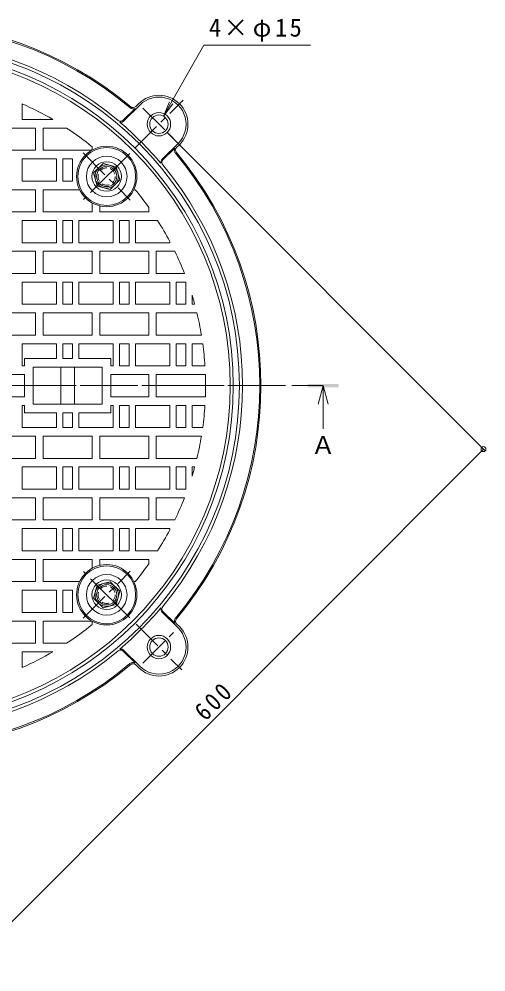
# Model space of a CAD drawing. Units: millimetres, scale not verified. Extents: x -839 to 950, y -677 to 661.
# Drawn here: x -250 to 129, y -137 to 636 of the extents above; entities that cross this region are included whole.
import ezdxf
from ezdxf.enums import TextEntityAlignment as Align

# ---------------------------------------------------------------- set-up
doc = ezdxf.new("R2010")
doc.units = ezdxf.units.MM
doc.header["$LTSCALE"] = 5
doc.header["$PDMODE"] = 32
doc.header["$PDSIZE"] = 4
for name, pattern in [('CHAIN1', [8, 5, -1, 1, -1]), ('CHAIN2', [12, 9, -1, 1, -1]), ('DASHED1', [1.8, 1.2, -0.6])]:
    doc.linetypes.add(name, pattern=pattern)
for name, color, linetype, lineweight in [('8-1', 2, 'Continuous', 9), ('8-2', 3, 'Continuous', 9), ('8-3', 4, 'Continuous', 9), ('8-4', 7, 'Continuous', 9), ('8-5', 7, 'Continuous', 9)]:
    doc.layers.add(name, color=color, linetype=linetype, lineweight=lineweight)
doc.styles.add('ＭＳ ゴシック', font='')
doc.styles.get('ＭＳ ゴシック').set_extended_font_data('MS Gothic')

msp = doc.modelspace()

# ---------------------------------------------------------------- linework, layer by layer
at = {"layer": '8-1'}
for p, q in [((-165.154, 553.523), (-152.3, 566.377)), ((-155.61, 565.189), (-153.361, 567.437)), ((-165.72, 554.089), (-156.189, 563.619)), ((-134.041, 522.41), (-121.187, 535.264)), ((-122.376, 531.954), (-120.127, 534.204)), ((-133.476, 521.845), (-123.945, 531.375)), ((-134.041, 154.967), (-121.187, 142.113)), ((-133.476, 155.533), (-123.945, 146.002)), ((-122.376, 145.423), (-120.127, 143.173)), ((-165.154, 123.855), (-152.3, 111)), ((-165.72, 123.289), (-156.189, 113.758)), ((-155.61, 112.189), (-153.361, 109.94))]:
    msp.add_line(p, q, dxfattribs=at)
at = {"layer": '8-1', "linetype": 'CHAIN1'}
for p, q in [((-156.315, 531.25), (-117.173, 570.391)), ((-149.76, 563.837), (-123.727, 537.804)), ((-155.327, 145.14), (-118.16, 107.973)), ((-149.76, 113.54), (-123.727, 139.573))]:
    msp.add_line(p, q, dxfattribs=at)
at = {"layer": '8-1'}
for centre, radius in [((-348.876, 338.689), 277.5), ((-348.876, 338.689), 272.5), ((-136.744, 550.821), 9.5), ((-136.744, 550.821), 7.5), ((-136.744, 126.557), 9.5), ((-136.744, 126.557), 7.5)]:
    msp.add_circle(centre, radius, dxfattribs=at)
for centre, radius, start, end in [((-348.876, 338.689), 295, 50.10187, 129.89813), ((-348.876, 338.689), 294, 50.10187, 129.89813), ((-348.876, 338.689), 280, 50.23071, 129.76929), ((-136.744, 550.821), 23.5, 315.00026, 135), ((-136.744, 550.821), 22, 314.99973, 135), ((-157.731, 567.31), 3, 230.10187, 314.99767), ((-157.731, 567.31), 4, 230.10187, 292.67146), ((-167.841, 556.21), 3, 230.23071, 315), ((-167.841, 556.21), 3.8, 260.77196, 315), ((-384.231, 303.333), 329.583, 40.89753, 49.10251), ((-120.254, 529.833), 4, 157.32806, 219.89816), ((-348.876, 338.689), 294, 320.10184, 39.89816), ((-120.254, 529.833), 3, 135.00662, 219.89816), ((-348.876, 338.689), 295, 320.10184, 39.89816), ((-131.354, 519.723), 3.8, 135, 189.22818), ((-131.354, 519.723), 3, 135, 219.76934), ((-348.876, 338.689), 280, 320.23066, 39.76934), ((-384.231, 374.044), 329.583, 310.89749, 319.10247), ((-131.354, 157.654), 3.8, 170.77182, 225), ((-131.354, 157.654), 3, 140.23066, 225), ((-120.254, 147.544), 4, 140.10184, 202.67194), ((-120.254, 147.544), 3, 140.10184, 224.99338), ((-136.744, 126.557), 23.5, 225, 44.99974), ((-136.744, 126.557), 22, 225, 45.00027), ((-167.841, 121.167), 3, 45, 129.76929), ((-167.841, 121.167), 3.8, 45, 99.22804), ((-348.876, 338.689), 280, 230.23071, 309.76929), ((-348.876, 338.689), 295, 230.10187, 309.89813), ((-348.876, 338.689), 294, 230.10187, 309.89813), ((-157.731, 110.067), 4, 67.32854, 129.89813), ((-157.731, 110.067), 3, 45.00233, 129.89813)]:
    msp.add_arc(centre, radius, start, end, dxfattribs=at)
at = {"layer": '8-2'}
for p, q in [((-247.876, 567.379), (-247.876, 554.69)), ((-223.005, 554.69), (-247.876, 554.69)), ((-236.875, 547.69), (-236.875, 529.689)), ((-230.875, 547.69), (-230.875, 529.689)), ((-211.695, 547.69), (-230.875, 547.69)), ((-236.875, 529.689), (-276.875, 529.689)), ((-191.284, 529.689), (-230.875, 529.689)), ((-190.875, 532.43), (-190.875, 529.917)), ((-247.876, 522.689), (-247.876, 504.689)), ((-219.876, 522.689), (-247.876, 522.689)), ((-219.876, 522.689), (-219.876, 504.689)), ((-214.876, 522.689), (-214.876, 504.689)), ((-206.876, 522.689), (-214.876, 522.689)), ((-206.876, 522.689), (-206.876, 504.689)), ((-219.876, 504.689), (-247.876, 504.689)), ((-206.876, 504.689), (-214.876, 504.689)), ((-236.875, 497.689), (-236.875, 479.689)), ((-230.875, 497.689), (-230.875, 479.689)), ((-201.207, 497.689), (-230.875, 497.689)), ((-155.954, 497.689), (-157.132, 497.689)), ((-236.875, 479.689), (-276.875, 479.689)), ((-190.875, 479.689), (-230.875, 479.689)), ((-190.875, 486.871), (-190.875, 479.689)), ((-184.875, 484.568), (-184.875, 479.689)), ((-144.875, 479.689), (-184.875, 479.689)), ((-144.875, 483.201), (-144.875, 479.689)), ((-247.876, 472.689), (-247.876, 454.689)), ((-219.876, 472.689), (-247.876, 472.689)), ((-219.876, 472.689), (-219.876, 454.689)), ((-206.876, 472.689), (-214.876, 472.689)), ((-214.876, 472.689), (-214.876, 454.689)), ((-206.876, 472.689), (-206.876, 454.689)), ((-173.876, 472.689), (-201.876, 472.689)), ((-201.876, 472.689), (-201.876, 454.689)), ((-168.876, 472.689), (-168.876, 454.689)), ((-160.876, 472.689), (-168.876, 472.689)), ((-160.876, 472.689), (-160.876, 454.689)), ((-137.822, 472.689), (-155.876, 472.689)), ((-155.876, 472.689), (-155.876, 454.689)), ((-219.876, 454.689), (-247.876, 454.689)), ((-206.876, 454.689), (-214.876, 454.689)), ((-160.876, 454.689), (-168.876, 454.689)), ((-127.876, 454.689), (-155.876, 454.689)), ((-127.876, 455.561), (-127.876, 454.689)), ((-236.875, 447.689), (-236.875, 429.689)), ((-190.875, 447.689), (-190.875, 429.689)), ((-144.875, 447.689), (-144.875, 429.689)), ((-138.875, 447.689), (-138.875, 429.689)), ((-123.889, 447.689), (-138.875, 447.689)), ((-236.875, 429.689), (-276.875, 429.689)), ((-190.875, 429.689), (-230.875, 429.689)), ((-144.875, 429.689), (-184.875, 429.689)), ((-116.026, 429.689), (-138.875, 429.689)), ((-247.876, 422.689), (-247.876, 404.689)), ((-219.876, 422.689), (-247.876, 422.689)), ((-219.876, 422.689), (-219.876, 404.689)), ((-214.876, 422.689), (-214.876, 404.689)), ((-206.876, 422.689), (-214.876, 422.689)), ((-206.876, 422.689), (-206.876, 404.689)), ((-201.876, 422.689), (-201.876, 404.689)), ((-173.876, 422.689), (-201.876, 422.689)), ((-173.876, 422.689), (-173.876, 404.689)), ((-168.876, 422.689), (-168.876, 404.689)), ((-160.876, 422.689), (-168.876, 422.689)), ((-160.876, 422.689), (-160.876, 404.689)), ((-155.876, 422.689), (-155.876, 404.689)), ((-127.876, 422.689), (-155.876, 422.689)), ((-127.876, 422.689), (-127.876, 404.689)), ((-122.876, 422.689), (-122.876, 404.689)), ((-114.876, 422.689), (-122.876, 422.689)), ((-114.876, 422.689), (-114.876, 404.689)), ((-109.876, 412.032), (-109.876, 404.689)), ((-219.876, 404.689), (-247.876, 404.689)), ((-206.876, 404.689), (-214.876, 404.689)), ((-173.876, 404.689), (-201.876, 404.689)), ((-160.876, 404.689), (-168.876, 404.689)), ((-127.876, 404.689), (-155.876, 404.689)), ((-114.876, 404.689), (-122.876, 404.689)), ((-107.745, 404.689), (-109.876, 404.689)), ((-236.875, 397.689), (-276.875, 397.689)), ((-236.875, 397.689), (-236.875, 379.689)), ((-190.875, 397.689), (-190.875, 379.689)), ((-144.875, 397.689), (-144.875, 379.689)), ((-236.875, 379.689), (-276.875, 379.689)), ((-190.875, 379.689), (-230.875, 379.689)), ((-144.875, 379.689), (-184.875, 379.689)), ((-102.261, 379.689), (-138.875, 379.689)), ((-219.876, 372.689), (-247.876, 372.689)), ((-247.876, 372.689), (-247.876, 354.689)), ((-219.876, 372.689), (-219.876, 360.688)), ((-206.876, 372.689), (-214.876, 372.689)), ((-214.876, 372.689), (-214.876, 360.688)), ((-206.876, 372.689), (-206.876, 360.688)), ((-173.876, 372.689), (-201.876, 372.689)), ((-201.876, 372.689), (-201.876, 360.688)), ((-173.876, 372.689), (-173.876, 354.689)), ((-160.876, 372.689), (-168.876, 372.689)), ((-168.876, 372.689), (-168.876, 354.689)), ((-160.876, 372.689), (-160.876, 354.689)), ((-155.876, 372.689), (-155.876, 354.689)), ((-127.876, 372.689), (-155.876, 372.689)), ((-127.876, 372.689), (-127.876, 354.689)), ((-122.876, 372.689), (-122.876, 354.689)), ((-114.876, 372.689), (-122.876, 372.689)), ((-114.876, 372.689), (-114.876, 354.689)), ((-109.876, 372.689), (-109.876, 354.689)), ((-101.198, 372.689), (-109.876, 372.689)), ((-219.876, 360.688), (-245.876, 360.688)), ((-206.876, 360.688), (-214.876, 360.688)), ((-175.876, 360.688), (-201.876, 360.688)), ((-175.876, 360.688), (-175.876, 354.689)), ((-238.876, 338.688), (-238.876, 353.689)), ((-182.876, 353.688), (-238.876, 353.688)), ((-216.376, 353.688), (-216.376, 338.689)), ((-205.376, 353.688), (-205.376, 338.689)), ((-182.876, 353.688), (-182.876, 338.689)), ((-175.876, 354.689), (-173.876, 354.689)), ((-168.876, 354.689), (-160.876, 354.689)), ((-127.876, 354.689), (-155.876, 354.689)), ((-114.876, 354.689), (-122.876, 354.689)), ((-99.388, 354.689), (-109.876, 354.689)), ((-245.875, 347.689), (-276.875, 347.689)), ((-245.875, 347.689), (-245.875, 338.688)), ((-144.875, 347.688), (-175.876, 347.688)), ((-175.876, 338.689), (-175.876, 347.688)), ((-144.875, 347.688), (-144.875, 338.689)), ((-99.038, 347.688), (-138.875, 347.688)), ((-138.875, 338.689), (-138.875, 347.688)), ((-245.875, 329.689), (-245.875, 338.689)), ((-238.876, 338.689), (-238.876, 323.689)), ((-216.376, 323.689), (-216.376, 338.689)), ((-205.376, 323.689), (-205.376, 338.689)), ((-182.876, 323.689), (-182.876, 338.689)), ((-175.876, 338.689), (-175.876, 329.689)), ((-144.875, 329.689), (-144.875, 338.689)), ((-138.875, 338.689), (-138.875, 329.689)), ((-245.875, 329.689), (-276.875, 329.689)), ((-144.875, 329.689), (-175.876, 329.689)), ((-99.038, 329.689), (-138.875, 329.689)), ((-247.876, 304.688), (-247.876, 322.689)), ((-182.876, 323.689), (-238.876, 323.689)), ((-175.876, 316.689), (-175.876, 322.689)), ((-175.876, 322.689), (-173.876, 322.689)), ((-173.876, 304.689), (-173.876, 322.689)), ((-168.876, 304.689), (-168.876, 322.689)), ((-168.876, 322.689), (-160.876, 322.689)), ((-160.876, 304.689), (-160.876, 322.689)), ((-155.876, 304.689), (-155.876, 322.689)), ((-127.876, 322.689), (-155.876, 322.689)), ((-127.876, 304.689), (-127.876, 322.689)), ((-122.876, 304.689), (-122.876, 322.689)), ((-114.876, 322.689), (-122.876, 322.689)), ((-114.876, 304.689), (-114.876, 322.689)), ((-109.876, 304.689), (-109.876, 322.689)), ((-99.388, 322.689), (-109.876, 322.689)), ((-219.876, 316.689), (-245.876, 316.689)), ((-219.876, 304.689), (-219.876, 316.689)), ((-214.876, 304.689), (-214.876, 316.689)), ((-206.876, 316.689), (-214.876, 316.689)), ((-206.876, 304.689), (-206.876, 316.689)), ((-201.876, 304.689), (-201.876, 316.689)), ((-175.876, 316.689), (-201.876, 316.689)), ((-219.876, 304.689), (-247.876, 304.689)), ((-206.876, 304.689), (-214.876, 304.689)), ((-173.876, 304.689), (-201.876, 304.689)), ((-160.876, 304.689), (-168.876, 304.689)), ((-127.876, 304.689), (-155.876, 304.689)), ((-114.876, 304.689), (-122.876, 304.689)), ((-101.198, 304.689), (-109.876, 304.689)), ((-236.875, 297.688), (-276.875, 297.688)), ((-236.875, 279.688), (-236.875, 297.688)), ((-190.875, 297.689), (-230.875, 297.689)), ((-190.875, 279.688), (-190.875, 297.689)), ((-144.875, 297.689), (-184.875, 297.689)), ((-144.875, 279.688), (-144.875, 297.689)), ((-102.261, 297.689), (-138.875, 297.689)), ((-236.875, 279.688), (-276.875, 279.688)), ((-247.876, 254.688), (-247.876, 272.688)), ((-219.876, 272.688), (-247.876, 272.688)), ((-219.876, 254.688), (-219.876, 272.688)), ((-214.876, 254.688), (-214.876, 272.688)), ((-206.876, 272.688), (-214.876, 272.688)), ((-206.876, 254.688), (-206.876, 272.688)), ((-201.876, 254.688), (-201.876, 272.688)), ((-173.876, 272.688), (-201.876, 272.688)), ((-173.876, 254.688), (-173.876, 272.688)), ((-168.876, 254.688), (-168.876, 272.688)), ((-160.876, 272.688), (-168.876, 272.688)), ((-160.876, 254.688), (-160.876, 272.688)), ((-155.876, 254.688), (-155.876, 272.688)), ((-127.876, 272.688), (-155.876, 272.688)), ((-127.876, 254.688), (-127.876, 272.688)), ((-122.876, 254.688), (-122.876, 272.688)), ((-114.876, 272.688), (-122.876, 272.688)), ((-114.876, 254.688), (-114.876, 272.688)), ((-109.876, 265.346), (-109.876, 272.688)), ((-107.745, 272.688), (-109.876, 272.688)), ((-236.875, 247.688), (-276.875, 247.688)), ((-219.876, 254.688), (-247.876, 254.688)), ((-236.875, 229.688), (-236.875, 247.688)), ((-190.875, 247.688), (-230.875, 247.688)), ((-206.876, 254.688), (-214.876, 254.688)), ((-173.876, 254.688), (-201.876, 254.688)), ((-190.875, 229.688), (-190.875, 247.688)), ((-144.875, 247.688), (-184.875, 247.688)), ((-160.876, 254.688), (-168.876, 254.688)), ((-127.876, 254.688), (-155.876, 254.688)), ((-144.875, 229.688), (-144.875, 247.688)), ((-138.875, 229.688), (-138.875, 247.688)), ((-116.026, 247.688), (-138.875, 247.688)), ((-114.876, 254.688), (-122.876, 254.688)), ((-123.889, 229.688), (-138.875, 229.688)), ((-247.876, 204.688), (-247.876, 222.688)), ((-219.876, 222.688), (-247.876, 222.688)), ((-219.876, 204.688), (-219.876, 222.688)), ((-214.876, 204.688), (-214.876, 222.688)), ((-206.876, 222.688), (-214.876, 222.688)), ((-206.876, 204.688), (-206.876, 222.688)), ((-201.876, 204.688), (-201.876, 222.688)), ((-168.876, 204.688), (-168.876, 222.688)), ((-160.876, 222.688), (-168.876, 222.688)), ((-160.876, 204.688), (-160.876, 222.688)), ((-155.876, 204.688), (-155.876, 222.688)), ((-127.876, 222.688), (-155.876, 222.688)), ((-127.876, 221.816), (-127.876, 222.688)), ((-219.876, 204.688), (-247.876, 204.688)), ((-206.876, 204.688), (-214.876, 204.688)), ((-173.876, 204.688), (-201.876, 204.688)), ((-160.876, 204.688), (-168.876, 204.688)), ((-137.822, 204.688), (-155.876, 204.688)), ((-236.875, 197.688), (-276.875, 197.688)), ((-236.875, 179.688), (-236.875, 197.688)), ((-230.875, 179.688), (-230.875, 197.688)), ((-190.875, 197.688), (-230.875, 197.688)), ((-190.875, 190.506), (-190.875, 197.688)), ((-184.875, 192.81), (-184.875, 197.688)), ((-144.875, 197.688), (-184.875, 197.688)), ((-144.875, 194.176), (-144.875, 197.688)), ((-201.207, 179.688), (-230.875, 179.688)), ((-155.954, 179.688), (-157.132, 179.688)), ((-247.876, 154.688), (-247.876, 172.688)), ((-219.876, 172.688), (-247.876, 172.688)), ((-219.876, 154.688), (-219.876, 172.688)), ((-206.876, 172.688), (-214.876, 172.688)), ((-206.876, 154.688), (-206.876, 172.688)), ((-219.876, 154.688), (-247.876, 154.688)), ((-236.875, 147.688), (-276.875, 147.688)), ((-236.875, 129.688), (-236.875, 147.688)), ((-191.284, 147.688), (-230.875, 147.688)), ((-190.875, 144.947), (-190.875, 147.46)), ((-247.876, 109.999), (-247.876, 122.688)), ((-223.005, 122.688), (-247.876, 122.688))]:
    msp.add_line(p, q, dxfattribs=at)
at = {"layer": '8-2', "linetype": 'CHAIN1'}
for p, q in [((-198.251, 527.476), (-160.088, 489.312)), ((-198.251, 149.902), (-160.088, 188.065))]:
    msp.add_line(p, q, dxfattribs=at)
at = {"layer": '8-2', "linetype": 'CHAIN2'}
for p, q in [((-160.406, 527.158), (-197.934, 489.63)), ((-680.738, 338.689), (-35.146, 338.689)), ((-160.406, 150.219), (-197.934, 187.747))]:
    msp.add_line(p, q, dxfattribs=at)
at = {"layer": '8-2'}
for points in [[(-236.875, 547.69), (-276.875, 547.69), (-276.875, 529.689)], [(-236.875, 497.689), (-276.875, 497.689), (-276.875, 479.689)], [(-173.876, 472.689), (-173.876, 454.689), (-201.876, 454.689)], [(-236.875, 447.689), (-276.875, 447.689), (-276.875, 429.689)], [(-190.875, 447.689), (-230.875, 447.689), (-230.875, 429.689)], [(-144.875, 447.689), (-184.875, 447.689), (-184.875, 429.689)], [(-190.875, 397.689), (-230.875, 397.689), (-230.875, 379.689)], [(-144.875, 397.689), (-184.875, 397.689), (-184.875, 379.689)], [(-105.937, 397.689), (-138.875, 397.689), (-138.875, 379.689)], [(-245.875, 360.689), (-245.875, 354.689), (-247.876, 354.689)], [(-245.875, 316.689), (-245.875, 322.689), (-247.876, 322.689)], [(-190.875, 279.688), (-230.875, 279.688), (-230.875, 297.689)], [(-144.875, 279.688), (-184.875, 279.688), (-184.875, 297.689)], [(-105.937, 279.688), (-138.875, 279.688), (-138.875, 297.689)], [(-236.875, 229.688), (-276.875, 229.688), (-276.875, 247.688)], [(-190.875, 229.688), (-230.875, 229.688), (-230.875, 247.688)], [(-144.875, 229.688), (-184.875, 229.688), (-184.875, 247.688)], [(-173.876, 204.688), (-173.876, 222.688), (-201.876, 222.688)], [(-236.875, 179.688), (-276.875, 179.688), (-276.875, 197.688)], [(-206.876, 154.688), (-214.876, 154.688), (-214.876, 172.688)], [(-236.875, 129.688), (-276.875, 129.688), (-276.875, 147.688)], [(-211.695, 129.688), (-230.875, 129.688), (-230.875, 147.688)]]:
    msp.add_lwpolyline(points, dxfattribs=at)
for centre, radius in [((-348.876, 338.689), 270), ((-179.17, 508.394), 24.5), ((-179.17, 508.394), 23.5), ((-179.17, 508.394), 16.5), ((-179.17, 168.983), 24.5), ((-179.17, 168.983), 23.5), ((-179.17, 168.983), 16.5)]:
    msp.add_circle(centre, radius, dxfattribs=at)
at = {"layer": '8-2', "linetype": 'DASHED1'}
for centre in [(-179.17, 508.394), (-179.17, 168.983)]:
    msp.add_circle(centre, 7, dxfattribs=at)
at = {"layer": '8-2'}
for start, end in [(59.76924, 66.17159), (50.80212, 56.72057), (35.31355, 39.49435), (27.87151, 32.41194), (21.34618, 25.84908), (15.30763, 17.06003), (9.43919, 13.65065), (3.66946, 7.81648), (0, 2.06307), (357.93693, 0), (352.18352, 356.33054), (346.34935, 350.56081), (342.93997, 344.69237), (334.15092, 338.65382), (327.58806, 332.12849), (320.50565, 324.68645), (303.27943, 309.19788), (293.82841, 300.23076)]:
    msp.add_arc((-348.876, 338.689), 250, start, end, dxfattribs=at)
at = {"layer": '8-3', "color": 2}
for p, q in [((-176.331, 179.579), (-186.927, 176.74)), ((-168.574, 171.822), (-176.331, 179.579)), ((-186.927, 176.74), (-189.766, 166.144)), ((-171.413, 161.226), (-168.574, 171.822)), ((-189.766, 166.144), (-182.009, 158.387)), ((-182.009, 158.387), (-171.413, 161.226))]:
    msp.add_line(p, q, dxfattribs=at)
msp.add_lwpolyline([(-168.574, 505.555), (-171.413, 516.151), (-182.009, 518.99), (-189.766, 511.233), (-186.927, 500.638), (-176.331, 497.798)], close=True, dxfattribs=at)
at = {"layer": '8-3'}
for centre in [(-179.17, 508.394), (-179.17, 508.394), (-179.17, 168.983), (-179.17, 168.983)]:
    msp.add_circle(centre, 12, dxfattribs=at)
at = {"layer": '8-3', "color": 2}
for centre, radius in [((-179.17, 508.394), 9.5), ((-179.17, 508.394), 8.25), ((-179.17, 168.983), 9.5), ((-179.17, 168.983), 8.25)]:
    msp.add_circle(centre, radius, dxfattribs=at)
at = {"layer": '8-4'}
for p, q in [((127.928, 286.149), (-129.673, 543.749)), ((-297.396, -137.054), (126.867, 287.209))]:
    msp.add_line(p, q, dxfattribs=at)
msp.add_point((126.867, 287.209), dxfattribs=at)
at = {"layer": '8-5'}
for p, q in [((-100.173, 614.945), (-13.528, 614.945)), ((-132.966, 557.303), (-125.42, 567.268))]:
    msp.add_line(p, q, dxfattribs=at)
at = {"layer": '8-5', "color": 4, "linetype": 'CHAIN1'}
msp.add_line((-348.876, 338.689), (-3.372, 338.689), dxfattribs=at)
at = {"layer": '8-5', "color": 4}
for q in [(-7.372, 323.689), (-3.372, 303.689), (0.628, 323.689)]:
    msp.add_line((-3.372, 338.689), q, dxfattribs=at)
at = {"layer": '8-5'}
msp.add_lwpolyline([(-100.173, 614.945), (-132.966, 557.303), (-128.256, 568.882)], dxfattribs=at)
at = {"layer": '8-5', "color": 4}
msp.add_solid([(-15.872, 337.439), (9.128, 337.439), (-15.872, 339.939), (9.128, 339.939)], dxfattribs=at)

# ---------------------------------------------------------------- texts
at = {"layer": '8-4', "color": 2, "insert": (-98.876, 65.708), "char_height": 14.66, "attachment_point": 7, "rotation": 45, "style": 'ＭＳ ゴシック'}
msp.add_mtext('\\T1.27;\\W0.9;600', dxfattribs=at)
at = {"layer": '8-5', "color": 2, "style": 'ＭＳ ゴシック'}
msp.add_text('Ａ', height=14.66, dxfattribs=at).set_placement((-13.372, 278.689), align=Align.BOTTOM_LEFT)
at = {"layer": '8-5', "color": 2, "insert": (-96.184, 617.908), "char_height": 14.66, "attachment_point": 7, "style": 'ＭＳ ゴシック'}
msp.add_mtext('\\T1.19;4×φ15', dxfattribs=at)

doc.saveas('drawing.dxf')
